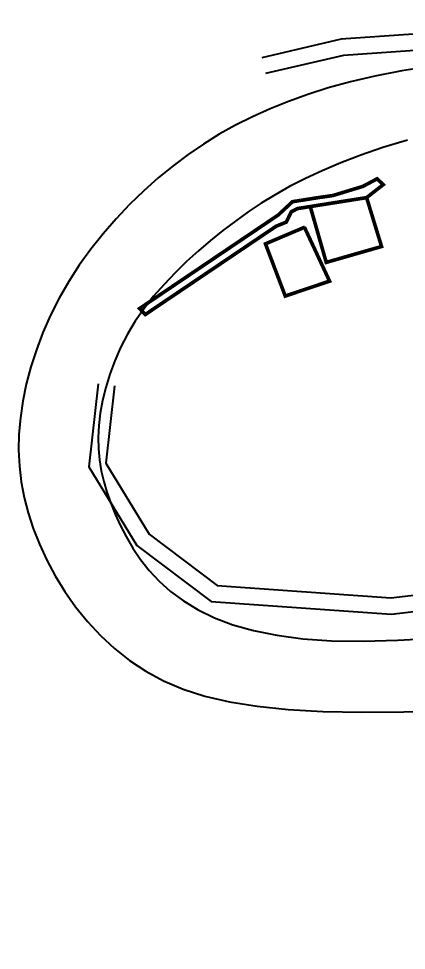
# Model space of a CAD drawing. Header units: metres. Extents: x 561401 to 594056, y 8460144 to 8508504.
# Drawn here: x 577952.5 to 577973.9, y 8492911.3 to 8492962.7 of the extents above; entities that cross this region are included whole.
import ezdxf

# ---------------------------------------------------------------- set-up
doc = ezdxf.new("R2010")
doc.units = ezdxf.units.M
for name, color, linetype in [('1.1. VIA EXISTENTE', 252, 'Continuous'), ('1.7 DEPÓSITOS', 8, 'Continuous'), ('1.7 PIRCA DE PIEDRA', 8, 'Continuous')]:
    doc.layers.add(name, color=color, linetype=linetype)

msp = doc.modelspace()

# ---------------------------------------------------------------- linework, layer by layer
at = {"layer": '1.1. VIA EXISTENTE', "color": 253, "linetype": 'Continuous', "lineweight": 40, "ltscale": 0.2, "true_color": 0x84a4a6, "elevation": -10}
for points in [[(578017.834, 8492961.002), (578009.599, 8492962.676), (577997.36, 8492962.248), (577979.882, 8492962.204), (577970.327, 8492961.535), (577965.949, 8492960.521)], [(578017.655, 8492960.12), (578009.524, 8492961.773), (577997.376, 8492961.348), (577979.914, 8492961.304), (577970.461, 8492960.642), (577966.152, 8492959.644)], [(577973.993, 8492955.973), (577972.638, 8492955.573), (577971.416, 8492955.153), (577970.308, 8492954.724), (577969.292, 8492954.293), (577968.356, 8492953.857), (577967.49, 8492953.415), (577966.682, 8492952.963), (577965.92, 8492952.498), (577965.195, 8492952.016), (577964.495, 8492951.516), (577963.809, 8492950.994), (577963.128, 8492950.448), (577962.456, 8492949.877), (577961.8, 8492949.282), (577961.166, 8492948.665), (577960.56, 8492948.026), (577959.989, 8492947.367), (577959.458, 8492946.687), (577958.975, 8492945.988), (577958.545, 8492945.271), (577958.168, 8492944.542), (577957.842, 8492943.806), (577957.568, 8492943.07), (577957.344, 8492942.339), (577957.169, 8492941.619), (577957.043, 8492940.917), (577956.965, 8492940.238), (577956.933, 8492939.586), (577956.945, 8492938.957), (577957.002, 8492938.346), (577957.099, 8492937.748), (577957.236, 8492937.156), (577957.411, 8492936.565), (577957.623, 8492935.97), (577957.868, 8492935.364), (577958.148, 8492934.744), (577958.467, 8492934.116), (577958.834, 8492933.486), (577959.255, 8492932.862), (577959.738, 8492932.251), (577960.291, 8492931.661), (577960.919, 8492931.098), (577961.631, 8492930.57), (577962.435, 8492930.084), (577963.341, 8492929.646), (577964.36, 8492929.261), (577965.504, 8492928.936), (577966.782, 8492928.677), (577968.208, 8492928.488), (577969.79, 8492928.376), (577971.542, 8492928.346), (577973.463, 8492928.401), (577975.519, 8492928.526)], [(577956.934, 8492942.533), (577956.421, 8492937.964), (577959.068, 8492933.629), (577963.154, 8492930.538), (577973.088, 8492929.844), (577984.294, 8492931.142), (577995.587, 8492931.378), (578005.157, 8492928.987), (578013.371, 8492925.064), (578024.58, 8492916.511), (578035.292, 8492904.965), (578045.558, 8492896.156), (578057.699, 8492886.711), (578084.461, 8492867.691), (578102.224, 8492853.606), (578126.832, 8492832.903), (578142.867, 8492819.485), (578162.862, 8492804.15), (578171.954, 8492795.064), (578174.75, 8492787.419), (578175.207, 8492775.202)], [(577957.828, 8492942.432), (577957.35, 8492938.17), (577959.747, 8492934.244), (577963.483, 8492931.418), (577973.068, 8492930.748), (577984.233, 8492932.041), (577995.688, 8492932.28), (578005.463, 8492929.838), (578013.843, 8492925.836), (578025.187, 8492917.18), (578035.917, 8492905.615), (578046.128, 8492896.854), (578058.236, 8492887.433), (578085.002, 8492868.411), (578102.793, 8492854.303), (578127.41, 8492833.592), (578143.43, 8492820.188), (578163.457, 8492804.828), (578172.731, 8492795.56), (578175.644, 8492787.595), (578176.106, 8492775.235)]]:
    msp.add_lwpolyline(points, dxfattribs=at)
at = {"layer": '1.1. VIA EXISTENTE', "color": 253, "linetype": 'Continuous', "lineweight": 40, "ltscale": 0.2, "true_color": 0x84a4a6}
msp.add_lwpolyline([(577975.346, 8492960.051), (577973.672, 8492959.792), (577972.181, 8492959.504), (577970.842, 8492959.191), (577969.623, 8492958.852), (577968.493, 8492958.491), (577967.424, 8492958.109), (577966.407, 8492957.702), (577965.435, 8492957.267), (577964.503, 8492956.801), (577963.605, 8492956.302), (577962.736, 8492955.764), (577961.889, 8492955.186), (577961.059, 8492954.564), (577960.243, 8492953.895), (577959.443, 8492953.183), (577958.665, 8492952.43), (577957.916, 8492951.64), (577957.199, 8492950.816), (577956.521, 8492949.963), (577955.887, 8492949.083), (577955.303, 8492948.18), (577954.773, 8492947.257), (577954.299, 8492946.32), (577953.88, 8492945.374), (577953.518, 8492944.422), (577953.212, 8492943.471), (577952.963, 8492942.524), (577952.77, 8492941.588), (577952.636, 8492940.667), (577952.559, 8492939.763), (577952.54, 8492938.877), (577952.581, 8492938.002), (577952.681, 8492937.137), (577952.841, 8492936.278), (577953.062, 8492935.42), (577953.344, 8492934.56), (577953.687, 8492933.696), (577954.093, 8492932.824), (577954.561, 8492931.954), (577955.091, 8492931.094), (577955.682, 8492930.254), (577956.335, 8492929.444), (577957.048, 8492928.674), (577957.822, 8492927.953), (577958.655, 8492927.291), (577959.553, 8492926.696), (577960.532, 8492926.171), (577961.614, 8492925.714), (577962.82, 8492925.327), (577964.173, 8492925.009), (577965.694, 8492924.761), (577967.405, 8492924.582), (577969.327, 8492924.474), (577971.468, 8492924.433), (577973.781, 8492924.45), (577976.203, 8492924.512)], dxfattribs=at)
at = {"layer": '1.7 DEPÓSITOS', "color": 64, "linetype": 'Continuous', "lineweight": -3, "const_width": 0.2}
for points in [[(577971.735, 8492952.807), (577972.559, 8492950.112), (577969.508, 8492949.237), (577968.626, 8492952.315), (577971.735, 8492952.807)], [(577968.301, 8492951.185), (577969.691, 8492948.203), (577967.248, 8492947.382), (577966.155, 8492950.259), (577968.337, 8492951.185)]]:
    msp.add_lwpolyline(points, dxfattribs=at)
at = {"layer": '1.7 PIRCA DE PIEDRA', "color": 64, "linetype": 'Continuous', "lineweight": -3, "const_width": 0.2}
msp.add_lwpolyline([(577959.209, 8492946.689), (577966.863, 8492951.852), (577967.647, 8492952.583), (577969.118, 8492952.816), (577969.874, 8492952.922), (577971.529, 8492953.428), (577972.315, 8492953.846), (577972.65, 8492953.522), (577971.735, 8492952.807), (577967.93, 8492952.205), (577967.582, 8492952.028), (577967.304, 8492951.458), (577966.748, 8492951.233), (577959.529, 8492946.364), (577959.209, 8492946.689)], dxfattribs=at)

doc.saveas('drawing.dxf')
